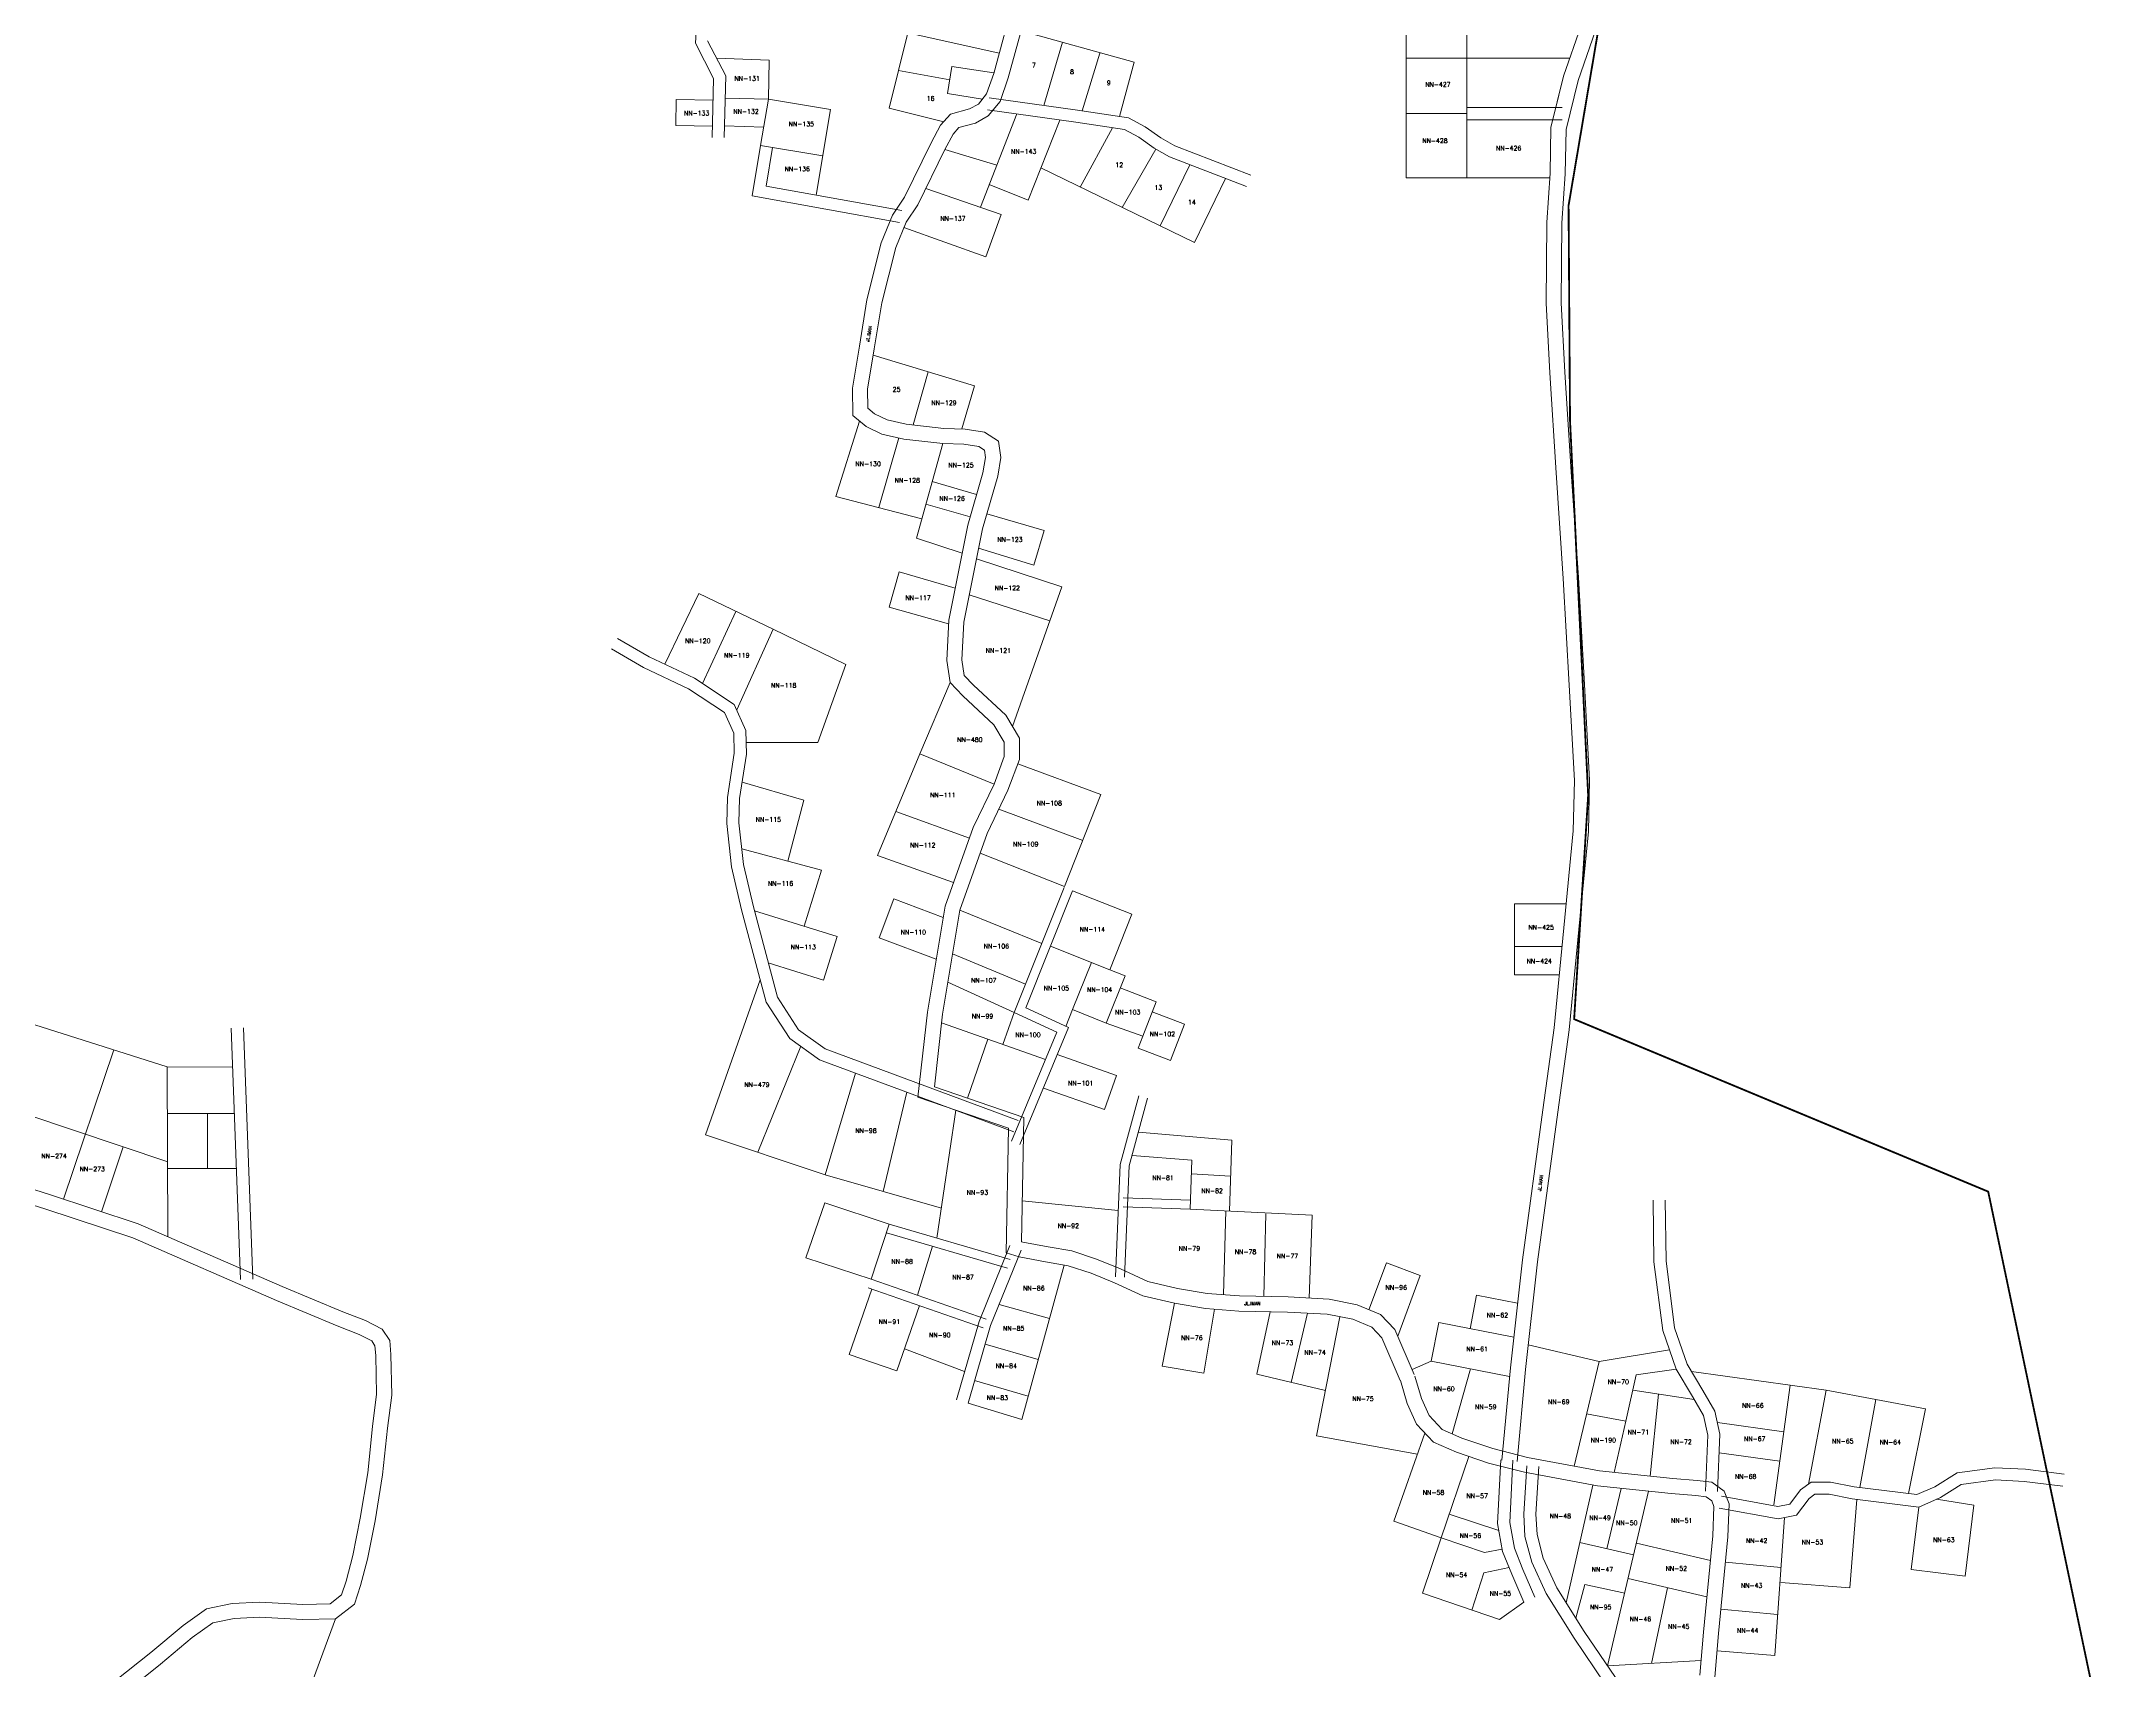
# Model space of a CAD drawing. Header units: millimetres. Extents: x 1060 to 24323, y -9832 to -6451.
# Drawn here: x 22349 to 23034, y -8820 to -8282 of the extents above; entities that cross this region are included whole.
import ezdxf
from ezdxf.enums import TextEntityAlignment as Align

# ---------------------------------------------------------------- set-up
doc = ezdxf.new("R2010")
doc.units = ezdxf.units.MM
doc.linetypes.add('HIDDEN', pattern=[9.525, 6.35, -3.175])
for name, color, linetype, lineweight in [('Basic Map', 105, 'Continuous', 15), ('Garis Jalan', 225, 'Continuous', 15), ('Home Number', 6, 'Continuous', 5), ('JALAN', 7, 'Continuous', 25)]:
    doc.layers.add(name, color=color, linetype=linetype, lineweight=lineweight)
doc.layers.add('BATAS', color=7, linetype='Continuous', plot=False)
doc.styles.get("Standard").update_dxf_attribs({"font": 'simplex.shx'})

msp = doc.modelspace()

# ---------------------------------------------------------------- linework, layer by layer
at = {"layer": 'Basic Map'}
for points in [[(22799.86, -8287.11), (22799.86, -8268.18)], [(22819.94, -8284.92), (22819.94, -8268.18)], [(22647.24, -8308.41), (22629.2, -8303.97), (22635.32, -8279.06), (22665.55, -8285.76)], [(22672.75, -8278.37), (22710.13, -8288.76), (22705.2, -8306.69)], [(22589.33, -8300.92), (22589.62, -8288.08), (22572.26, -8287.43)], [(22686.39, -8282.16), (22680.21, -8303.05)], [(22698.72, -8285.81), (22692.9, -8304.85)], [(22799.86, -8283.35), (22799.86, -8326.97)], [(22799.86, -8287.42), (22853.91, -8287.42)], [(22819.94, -8284.92), (22819.94, -8326.97)], [(22649.2, -8294.62), (22632.26, -8291.52)], [(22660.02, -8300.9), (22648.5, -8299.12), (22649.89, -8290.13), (22663.77, -8292.28)], [(22570.87, -8309.9), (22558.73, -8309.62), (22558.93, -8301.04), (22571.06, -8301.33)], [(22589.33, -8300.92), (22575.07, -8300.6)], [(22586.78, -8316.27), (22589.33, -8300.92), (22609.85, -8304.34), (22605.14, -8332.62)], [(22659.36, -8336.62), (22671.37, -8305.84)], [(22662.26, -8329.17), (22675.04, -8334.28), (22685.53, -8307.84)], [(22819.94, -8305.73), (22799.86, -8305.73)], [(22574.87, -8309.76), (22587.79, -8310.16)], [(22692.27, -8330), (22702.89, -8310.39)], [(22586.78, -8316.27), (22607.29, -8319.69)], [(22664.77, -8322.74), (22647.54, -8317.62)], [(22706.14, -8336.73), (22717.22, -8317.43)], [(22679.24, -8323.67), (22730, -8348.31), (22740.2, -8327.1)], [(22718.68, -8342.82), (22728.42, -8322.59)], [(22799.86, -8326.97), (22847.26, -8326.97)], [(22634.07, -8343.31), (22661.13, -8353.05), (22666.2, -8338.98), (22641.31, -8330.4)], [(22623.95, -8385.42), (22657.38, -8395.62), (22653.24, -8409.83)], [(22642.05, -8390.94), (22637.12, -8408.5)], [(22640, -8439.47), (22611.65, -8432.17), (22619.42, -8407.23)], [(22625.82, -8435.82), (22632.4, -8412.81)], [(22646.9, -8414.68), (22638.22, -8445.85), (22653.32, -8450.81)], [(22643.4, -8427.23), (22658.09, -8431.47)], [(22641.33, -8434.68), (22655.95, -8438.9)], [(22661.46, -8437.83), (22680.35, -8443.33), (22676.93, -8454.83), (22658.74, -8449.22)], [(22648.82, -8474.17), (22629.22, -8468.62), (22632.5, -8457.01), (22651.01, -8462.36)], [(22669.97, -8508.12), (22686.17, -8461.97), (22658.03, -8452.76)], [(22555.1, -8487.5), (22566.36, -8464.17), (22590.86, -8475.98), (22578.87, -8502.57)], [(22682.23, -8473.21), (22655.66, -8464.61)], [(22578.61, -8470.07), (22567.63, -8493.91)], [(22590.86, -8475.98), (22614.87, -8487.56), (22605.68, -8513.4), (22582, -8513.3)], [(22639.35, -8517.11), (22649.29, -8493.49)], [(22650.44, -8559.6), (22625.3, -8550.65), (22639.35, -8517.11), (22663.82, -8527.11)], [(22595.77, -8552.53), (22601.05, -8532.41), (22580.66, -8526.44)], [(22659.27, -8549.85), (22687.05, -8560.9), (22699.12, -8530.54), (22671.67, -8520.34)], [(22631.36, -8536.17), (22655.72, -8544.94)], [(22693.09, -8545.72), (22665.45, -8535.31)], [(22601.14, -8574), (22606.84, -8555.5), (22580.53, -8548.45)], [(22644.75, -8584.9), (22625.91, -8577.81), (22630.74, -8564.96), (22647.01, -8571.17)], [(22689.73, -8562.28), (22709.31, -8570.06), (22702.02, -8588.4), (22682.44, -8580.61)], [(22835.64, -8566.65), (22852.7, -8566.65)], [(22835.64, -8566.65), (22835.64, -8590.08)], [(22584.74, -8568.9), (22612, -8577.37), (22607.52, -8591.82), (22589.3, -8586.07)], [(22679.55, -8579.75), (22652.49, -8568.66)], [(22835.64, -8580.65), (22851.35, -8580.65)], [(22674.22, -8593.16), (22650.11, -8583.13)], [(22702.02, -8588.4), (22707.08, -8590.41), (22700.89, -8605.97), (22689.78, -8601.5), (22695.95, -8585.98)], [(22586.66, -8591.71), (22568.56, -8642.87)], [(22670.49, -8602.53), (22648.57, -8592.48)], [(22705.51, -8594.36), (22717.35, -8598.93), (22712.97, -8610.27), (22700.89, -8605.97)], [(22835.64, -8590.08), (22850.44, -8590.08)], [(22390.91, -8620.45), (22326.31, -8599.94)], [(22689.78, -8601.5), (22687.57, -8607.06)], [(22716.06, -8602.26), (22726.72, -8606.37), (22722.11, -8618.32), (22711.45, -8614.22), (22712.97, -8610.27)], [(22251, -8604.83), (22391.04, -8651.79)], [(22646.5, -8605.87), (22680.76, -8618.03)], [(22670.49, -8602.53), (22666.76, -8613.05)], [(22356.68, -8664.14), (22373.22, -8614.83)], [(22600.01, -8613.66), (22585.81, -8648.62)], [(22661.8, -8611.29), (22655.06, -8630.76)], [(22390.91, -8620.45), (22391.13, -8676.53)], [(22390.91, -8620.45), (22412.49, -8620.51)], [(22618.09, -8622.5), (22608.13, -8656.06), (22646.43, -8667.06)], [(22680.1, -8627.45), (22700.3, -8634.55), (22704.25, -8623.3), (22684.68, -8616.41)], [(22635.02, -8628.78), (22627.28, -8661.56)], [(22390.97, -8635.8), (22413.06, -8635.8)], [(22404.19, -8635.8), (22404.19, -8653.98)], [(22651.25, -8634.73), (22644.96, -8676.97)], [(22608.13, -8656.06), (22568.56, -8642.87)], [(22711.49, -8641.95), (22742.31, -8644.59), (22741.51, -8668.08)], [(22369.16, -8668.25), (22376.33, -8646.86)], [(22729.12, -8651.26), (22709.38, -8649.74)], [(22391.04, -8653.98), (22413.74, -8653.98)], [(22729.12, -8651.26), (22728.57, -8667.43)], [(22741.91, -8656.55), (22728.97, -8655.78)], [(22673.16, -8664.62), (22704.84, -8667.9)], [(22728.57, -8667.43), (22768.83, -8669.45), (22767.9, -8696.77)], [(22740.33, -8668.02), (22739.56, -8695.64)], [(22753.52, -8668.93), (22752.94, -8696.22)], [(22643.53, -8679.68), (22638.52, -8695.82)], [(22687.02, -8685.88), (22672.99, -8736.84), (22655.25, -8731.52)], [(22787.56, -8700.61), (22793.37, -8685.16), (22804.46, -8689.33), (22797.09, -8709.39)], [(22623.5, -8693.79), (22616.01, -8715.37), (22631.73, -8720.83), (22639.22, -8699.24)], [(22820.98, -8706.88), (22823.13, -8695.82), (22836.66, -8698.46)], [(22682.15, -8703.55), (22665.47, -8698.9)], [(22736.61, -8700.42), (22733.05, -8721.52), (22719.28, -8719.2), (22723.41, -8698.48)], [(22773.22, -8727.33), (22750.6, -8721.87), (22754.98, -8701.27)], [(22761.91, -8724.6), (22767.26, -8701.74)], [(22778.03, -8702.95), (22770.28, -8742.21), (22803.62, -8748.28)], [(22834.03, -8722.69), (22808.18, -8717.64), (22810.68, -8704.87), (22835.41, -8709.71)], [(22634.27, -8713.51), (22654.12, -8720.99)], [(22678.44, -8717.05), (22660.88, -8711.99)], [(22808.18, -8717.64), (22801.81, -8720.38)], [(22840.17, -8712.19), (22863.55, -8717.72), (22855.31, -8752.27)], [(22863.55, -8717.72), (22886.77, -8713.87)], [(22675.12, -8729.11), (22657.42, -8724)], [(22821.1, -8720.16), (22815.05, -8741.6)], [(22872.39, -8737.36), (22875.84, -8722.09), (22888.98, -8720.28)], [(22938.55, -8727.13), (22894.05, -8720.98)], [(22921.28, -8764.98), (22926.68, -8725.49)], [(22874.68, -8727.22), (22894.94, -8730.31)], [(22883.19, -8728.51), (22880.38, -8755.56)], [(22932.65, -8758.2), (22938.55, -8727.13), (22971.28, -8733.34), (22965.75, -8761.32)], [(22954.92, -8730.23), (22949.6, -8759.36)], [(22859.43, -8734.99), (22872.39, -8737.36), (22868.55, -8754.33)], [(22902.62, -8737.9), (22924.59, -8740.88)], [(22806.05, -8741.37), (22795.85, -8770.41), (22811.45, -8775.89), (22820.56, -8749.08)], [(22903.21, -8747.92), (22923.27, -8750.63)], [(22861.55, -8758.52), (22852.73, -8797.41)], [(22866.11, -8779.53), (22870.89, -8759.6)], [(22879.92, -8760.54), (22866.36, -8818.23)], [(22923.61, -8790.64), (22946.39, -8792.39), (22948.63, -8763.27)], [(22969.09, -8765.75), (22966.59, -8786.41), (22984.42, -8788.56), (22987.24, -8765.18), (22974.91, -8763.18)], [(22814.1, -8768.1), (22830.49, -8773.5)], [(22902.52, -8813.26), (22921.53, -8814.82), (22924.75, -8769.21)], [(22811.45, -8775.89), (22805.23, -8794.2), (22830.66, -8802.84), (22838.73, -8797.12)], [(22811.45, -8775.89), (22825.79, -8780.76), (22831.6, -8779.72)], [(22874.98, -8781.54), (22857.24, -8777.51)], [(22875.9, -8777.66), (22900.33, -8783.37)], [(22821.57, -8799.76), (22825.48, -8787.5), (22833.85, -8785.75)], [(22923.58, -8785.74), (22905.3, -8783.96)], [(22872.02, -8794.16), (22858.82, -8791.37), (22855.9, -8802.48)], [(22873.14, -8789.39), (22899.15, -8795.42)], [(22886.15, -8792.4), (22880.91, -8817.37)], [(22922.49, -8801.26), (22903.79, -8799.43)], [(22409.86, -8901.68), (22446.45, -8802.68)], [(22866.36, -8818.23), (22897.25, -8816.4)]]:
    msp.add_lwpolyline(points, dxfattribs=at)
msp.add_lwpolyline([(22629.16, -8672.34), (22623.21, -8690.51), (22601.73, -8683.47), (22608.01, -8665.38)], close=True, dxfattribs=at)
at = {"layer": 'BATAS', "color": 1, "linetype": 'HIDDEN', "const_width": 0.6}
msp.add_lwpolyline([(22292.53, -8198.57), (22114.62, -8312.91), (21783.81, -8242.14), (21763.23, -8456.52), (21864.03, -8494.9), (21885.76, -8794.44), (22019.89, -8960.65), (22577.35, -9148.88), (22791.83, -9088.05), (22941.27, -9045.62), (23033.41, -8858.9), (22992.02, -8661.63), (22855.33, -8604.69), (22859.96, -8530.8), (22853.97, -8407.03), (22853.49, -8336.07), (22863.2, -8278.65)], dxfattribs=at)
at = {"layer": 'Garis Jalan'}
for p, q in [((22566.71, -8259.48), (22565.22, -8282.49)), ((22663.73, -8292.43), (22672.12, -8261.69)), ((22668.51, -8293.9), (22676.99, -8262.83)), ((22851.83, -8293.37), (22857.68, -8276.59)), ((22856.63, -8294.79), (22862.38, -8278.29)), ((22565.22, -8282.49), (22571.22, -8294.15)), ((22569.28, -8281.65), (22575.24, -8293.22)), ((22571.22, -8294.15), (22570.78, -8313.56)), ((22575.24, -8293.22), (22574.78, -8313.64)), ((22661.37, -8299.23), (22663.73, -8292.43)), ((22665.81, -8301.7), (22668.51, -8293.9)), ((22847.68, -8310.26), (22851.83, -8293.37)), ((22658.66, -8302.57), (22661.37, -8299.23)), ((22662.22, -8300.51), (22691.38, -8304.63)), ((22852.67, -8310.92), (22856.63, -8294.79)), ((22646.19, -8309.57), (22649.46, -8305.93)), ((22649.46, -8305.93), (22655.76, -8304.17)), ((22655.76, -8304.17), (22658.66, -8302.57)), ((22657.66, -8308.83), (22661.93, -8306.48)), ((22661.67, -8304.47), (22690.81, -8308.59)), ((22661.93, -8306.48), (22665.81, -8301.7)), ((22691.38, -8304.63), (22708.21, -8307.14)), ((22708.21, -8307.14), (22713.74, -8310.08)), ((22819.94, -8303.73), (22851.37, -8303.73)), ((22819.94, -8307.73), (22851.37, -8307.73)), ((22643.09, -8315.34), (22646.19, -8309.57)), ((22647.54, -8317.62), (22650.31, -8312.47)), ((22650.31, -8312.47), (22652.21, -8310.35)), ((22652.21, -8310.35), (22657.66, -8308.83)), ((22690.81, -8308.59), (22706.94, -8311)), ((22706.94, -8311), (22711.63, -8313.49)), ((22711.63, -8313.49), (22716.71, -8317.14)), ((22713.74, -8310.08), (22718.88, -8313.77)), ((22718.88, -8313.77), (22723.47, -8316.41)), ((22847.37, -8325.39), (22847.68, -8310.26)), ((22852.36, -8325.61), (22852.67, -8310.92)), ((22584.01, -8332.86), (22586.78, -8316.27)), ((22588.6, -8329.63), (22590.72, -8316.92)), ((22634.31, -8333.35), (22643.09, -8315.34)), ((22638.65, -8335.86), (22647.54, -8317.62)), ((22716.71, -8317.14), (22721.74, -8320.03)), ((22721.74, -8320.03), (22747.16, -8329.76)), ((22723.47, -8316.41), (22748.59, -8326.02)), ((22846.27, -8341.72), (22847.37, -8325.39)), ((22851.26, -8341.91), (22852.36, -8325.61)), ((22632.67, -8341.68), (22584.01, -8332.86)), ((22633.39, -8337.74), (22588.6, -8329.63)), ((22630.34, -8339.22), (22634.31, -8333.35)), ((22626.62, -8348.37), (22630.34, -8339.22)), ((22631.38, -8349.93), (22634.78, -8341.59)), ((22634.78, -8341.59), (22638.65, -8335.86)), ((22846.08, -8368.31), (22846.27, -8341.72)), ((22851.08, -8368.2), (22851.26, -8341.91)), ((22621.88, -8367.22), (22626.62, -8348.37)), ((22626.78, -8368.24), (22631.38, -8349.93)), ((22619.37, -8382.54), (22621.88, -8367.22)), ((22624.3, -8383.36), (22626.78, -8368.24)), ((22847.26, -8391.32), (22846.08, -8368.31)), ((22852.25, -8391.03), (22851.08, -8368.2)), ((22617.05, -8396.34), (22619.37, -8382.54)), ((22622.06, -8396.72), (22624.3, -8383.36)), ((22617.19, -8405.44), (22617.05, -8396.34)), ((22622.16, -8403.02), (22622.06, -8396.72)), ((22849.42, -8424.35), (22847.26, -8391.32)), ((22854.4, -8424.03), (22852.25, -8391.03)), ((22624.35, -8404.79), (22622.16, -8403.02)), ((22621.65, -8409.03), (22617.19, -8405.44)), ((22626.83, -8411.56), (22621.65, -8409.03)), ((22628.5, -8406.81), (22624.35, -8404.79)), ((22634.85, -8408.23), (22628.5, -8406.81)), ((22647.25, -8409.69), (22634.85, -8408.23)), ((22654.32, -8409.86), (22647.25, -8409.69)), ((22660.69, -8410.9), (22654.32, -8409.86)), ((22634.01, -8413.17), (22626.83, -8411.56)), ((22646.9, -8414.68), (22634.01, -8413.17)), ((22653.85, -8414.85), (22646.9, -8414.68)), ((22658.84, -8415.66), (22653.85, -8414.85)), ((22660.64, -8416.85), (22658.84, -8415.66)), ((22661, -8419.23), (22660.64, -8416.85)), ((22665.26, -8413.89), (22660.69, -8410.9)), ((22666.06, -8419.27), (22665.26, -8413.89)), ((22655.16, -8441.62), (22660.16, -8424.32)), ((22660.16, -8424.32), (22661, -8419.23)), ((22665.05, -8425.42), (22666.06, -8419.27)), ((22851.75, -8459.22), (22849.42, -8424.35)), ((22856.74, -8458.92), (22854.4, -8424.03)), ((22660.03, -8442.81), (22665.05, -8425.42)), ((22648.88, -8472.98), (22655.16, -8441.62)), ((22653.86, -8473.6), (22660.03, -8442.81)), ((22853.71, -8494.46), (22851.75, -8459.22)), ((22858.7, -8494.18), (22856.74, -8458.92)), ((22550, -8485.08), (22539.55, -8479)), ((22648.22, -8486.29), (22648.88, -8472.98)), ((22653.23, -8486.05), (22653.86, -8473.6)), ((22548.13, -8488.62), (22537.53, -8482.45)), ((22564.97, -8492.16), (22550, -8485.08)), ((22654, -8491.19), (22653.23, -8486.05)), ((22563, -8495.65), (22548.13, -8488.62)), ((22578.06, -8500.77), (22564.97, -8492.16)), ((22649.29, -8493.49), (22648.22, -8486.29)), ((22657.08, -8494.42), (22654, -8491.19)), ((22574.89, -8503.47), (22563, -8495.65)), ((22653.57, -8497.98), (22649.29, -8493.49)), ((22663.79, -8507.48), (22653.57, -8497.98)), ((22667.73, -8504.32), (22657.08, -8494.42)), ((22855.41, -8525.86), (22853.71, -8494.46)), ((22860.41, -8525.78), (22858.7, -8494.18)), ((22577.95, -8510.31), (22574.89, -8503.47)), ((22581.94, -8509.42), (22578.06, -8500.77)), ((22672.2, -8511.91), (22667.73, -8504.32)), ((22578.06, -8516.9), (22577.95, -8510.31)), ((22582.06, -8517.17), (22581.94, -8509.42)), ((22667.2, -8513.28), (22663.79, -8507.48)), ((22667.2, -8518.01), (22667.2, -8513.28)), ((22672.2, -8518.91), (22672.2, -8511.91)), ((22575.84, -8531.49), (22578.06, -8516.9)), ((22579.84, -8531.84), (22582.06, -8517.17)), ((22663.82, -8527.11), (22667.2, -8518.01)), ((22668.43, -8529.06), (22672.2, -8518.91)), ((22656.98, -8541.44), (22663.82, -8527.11)), ((22855.02, -8542.49), (22855.41, -8525.86)), ((22860.02, -8542.78), (22860.41, -8525.78)), ((22575.61, -8540.04), (22575.84, -8531.49)), ((22579.61, -8539.88), (22579.84, -8531.84)), ((22661.6, -8543.37), (22668.43, -8529.06)), ((22577.13, -8554.35), (22575.61, -8540.04)), ((22581.08, -8553.68), (22579.61, -8539.88)), ((22647.64, -8567.39), (22656.98, -8541.44)), ((22652.49, -8568.66), (22661.6, -8543.37)), ((22851.94, -8574.58), (22855.02, -8542.49)), ((22856.92, -8575.06), (22860.02, -8542.78)), ((22580.51, -8568.56), (22577.13, -8554.35)), ((22584.39, -8567.58), (22581.08, -8553.68)), ((22670.49, -8602.53), (22686.94, -8561.17)), ((22592.31, -8597.43), (22584.39, -8567.58)), ((22641.86, -8602.4), (22647.64, -8567.39)), ((22674.33, -8600.99), (22689.73, -8562.28)), ((22588.61, -8599.07), (22580.51, -8568.56)), ((22646.81, -8603.09), (22652.49, -8568.66)), ((22848.74, -8607.58), (22851.94, -8574.58)), ((22853.71, -8608.16), (22856.92, -8575.06)), ((22596.36, -8611.05), (22588.61, -8599.07)), ((22599.3, -8608.24), (22592.31, -8597.43)), ((22638.71, -8630.39), (22641.86, -8602.4)), ((22688.4, -8607.44), (22674.33, -8600.99)), ((22415.1, -8690.65), (22412.01, -8607.66)), ((22419.1, -8690.5), (22416.01, -8607.51)), ((22608.1, -8614.53), (22599.3, -8608.24)), ((22644.13, -8626.98), (22646.81, -8603.09)), ((22669.6, -8644.92), (22684.52, -8608.96)), ((22684.52, -8608.96), (22670.49, -8602.53)), ((22672.38, -8646.07), (22688.4, -8607.44)), ((22845.04, -8634.67), (22848.74, -8607.58)), ((22850, -8635.35), (22853.71, -8608.16)), ((22606.2, -8618.1), (22596.36, -8611.05)), ((22671.78, -8638.14), (22608.1, -8614.53)), ((22670.39, -8641.89), (22606.2, -8618.1)), ((22673.63, -8637.19), (22644.13, -8626.98)), ((22668.57, -8640.73), (22638.71, -8630.39)), ((22705.47, -8652.69), (22711.63, -8629.97)), ((22708.46, -8653.15), (22714.52, -8630.75)), ((22838.25, -8684.19), (22845.04, -8634.67)), ((22843.21, -8684.81), (22850, -8635.35)), ((22667.87, -8681.81), (22668.57, -8640.73)), ((22672.93, -8678.17), (22673.63, -8637.19)), ((22334.04, -8656.87), (22351.99, -8662.6)), ((22703.92, -8689.78), (22705.47, -8652.69)), ((22706.92, -8689.9), (22708.46, -8653.15)), ((22332.48, -8661.62), (22350.45, -8667.36)), ((22351.99, -8662.6), (22381.27, -8672.23)), ((22706.5, -8663.68), (22728.67, -8664.44)), ((22350.45, -8667.36), (22379.49, -8676.9)), ((22706.4, -8666.68), (22728.57, -8667.43)), ((22881.68, -8684.77), (22881.43, -8664.49)), ((22885.68, -8684.5), (22885.43, -8664.44)), ((22379.49, -8676.9), (22426.9, -8697.57)), ((22381.27, -8672.23), (22428.86, -8692.97)), ((22668.32, -8686.95), (22628.31, -8675.22)), ((22669.17, -8684.07), (22629.16, -8672.34)), ((22669.07, -8679.41), (22658.89, -8704.48)), ((22672.77, -8680.91), (22662.67, -8705.79)), ((22672.09, -8683.15), (22667.87, -8681.81)), ((22680.8, -8684.81), (22672.09, -8683.15)), ((22673.32, -8678.29), (22672.93, -8678.17)), ((22681.69, -8679.89), (22673.32, -8678.29)), ((22689.5, -8681.23), (22681.69, -8679.89)), ((22697.67, -8683.9), (22689.5, -8681.23)), ((22705.53, -8687.15), (22697.67, -8683.9)), ((22834.29, -8719.79), (22838.25, -8684.19)), ((22888.48, -8706.55), (22885.68, -8684.5)), ((22661.27, -8703.72), (22623.21, -8690.51)), ((22688.3, -8686.1), (22680.8, -8684.81)), ((22695.94, -8688.59), (22688.3, -8686.1)), ((22703.55, -8691.74), (22695.94, -8688.59)), ((22714.59, -8691.25), (22705.53, -8687.15)), ((22724.4, -8693.58), (22714.59, -8691.25)), ((22839.27, -8720.3), (22843.21, -8684.81)), ((22884.57, -8707.46), (22881.68, -8684.77)), ((22426.9, -8697.57), (22446.98, -8705.93)), ((22428.86, -8692.97), (22448.85, -8701.29)), ((22660.29, -8706.55), (22622.22, -8693.34)), ((22712.97, -8696), (22703.55, -8691.74)), ((22723.41, -8698.48), (22712.97, -8696)), ((22734.22, -8695.22), (22724.4, -8693.58)), ((22744.9, -8696.05), (22734.22, -8695.22)), ((22760.88, -8696.39), (22744.9, -8696.05)), ((22774.47, -8697.13), (22760.88, -8696.39)), ((22783.7, -8698.99), (22774.47, -8697.13)), ((22448.85, -8701.29), (22456.35, -8704.22)), ((22456.35, -8704.22), (22461.8, -8707.09)), ((22658.89, -8704.48), (22651.4, -8730.41)), ((22733.61, -8700.19), (22723.41, -8698.48)), ((22744.65, -8701.05), (22733.61, -8700.19)), ((22760.69, -8701.38), (22744.65, -8701.05)), ((22773.84, -8702.1), (22760.69, -8701.38)), ((22782.22, -8703.79), (22773.84, -8702.1)), ((22788.54, -8706.43), (22782.22, -8703.79)), ((22791.43, -8702.22), (22783.7, -8698.99)), ((22796.1, -8707.1), (22791.43, -8702.22)), ((22446.98, -8705.93), (22454.27, -8708.78)), ((22454.27, -8708.78), (22458.38, -8710.94)), ((22458.38, -8710.94), (22459.45, -8712.51)), ((22461.8, -8707.09), (22464.32, -8710.76)), ((22464.32, -8710.76), (22464.74, -8715.44)), ((22662.67, -8705.79), (22655.25, -8731.52)), ((22791.87, -8709.91), (22788.54, -8706.43)), ((22797.94, -8724.02), (22791.87, -8709.91)), ((22802.53, -8722.04), (22796.1, -8707.1)), ((22888.98, -8720.28), (22884.57, -8707.46)), ((22892.62, -8718.59), (22888.48, -8706.55)), ((22459.45, -8712.51), (22459.74, -8715.72)), ((22459.74, -8715.72), (22459.99, -8728.53)), ((22464.74, -8715.44), (22464.99, -8728.79)), ((22897.81, -8727.28), (22892.62, -8718.59)), ((22800.26, -8731.62), (22797.98, -8724.03)), ((22804.96, -8729.89), (22802.76, -8722.59)), ((22831.49, -8750.24), (22834.29, -8719.79)), ((22836.47, -8750.7), (22839.27, -8720.3)), ((22894.36, -8729.31), (22888.98, -8720.28)), ((22459.99, -8728.53), (22458.67, -8739.15)), ((22464.99, -8728.79), (22463.64, -8739.72)), ((22803.24, -8738.4), (22800.26, -8731.62)), ((22807.47, -8735.59), (22804.96, -8729.89)), ((22898.01, -8735.56), (22894.36, -8729.31)), ((22901.78, -8734.09), (22897.81, -8727.28)), ((22458.67, -8739.15), (22457.05, -8754.51)), ((22808.86, -8744.35), (22803.24, -8738.4)), ((22811.8, -8740.18), (22807.47, -8735.59)), ((22899.44, -8742.07), (22898.01, -8735.56)), ((22903.46, -8741.72), (22901.78, -8734.09)), ((22463.64, -8739.72), (22462, -8755.18)), ((22816.49, -8747.7), (22808.86, -8744.35)), ((22818.3, -8743.03), (22811.8, -8740.18)), ((22828.45, -8746.48), (22818.3, -8743.03)), ((22898.7, -8760.5), (22899.44, -8742.07)), ((22902.7, -8760.66), (22903.46, -8741.72)), ((22827.03, -8751.28), (22816.49, -8747.7)), ((22838.9, -8754.3), (22827.03, -8751.28)), ((22839.97, -8749.42), (22828.45, -8746.48)), ((22831.09, -8750.15), (22830.08, -8771.16)), ((22835.08, -8750.34), (22834.09, -8770.91)), ((22839.68, -8752.16), (22838.71, -8768.07)), ((22863.74, -8753.84), (22839.97, -8749.42)), ((22843.67, -8752.4), (22842.71, -8768.08)), ((22981.75, -8754.51), (22994.26, -8752.8)), ((22994.26, -8752.8), (23004.29, -8753.31)), ((22457.05, -8754.51), (22454.58, -8769.43)), ((22462, -8755.18), (22459.5, -8770.32)), ((22863.03, -8758.79), (22838.9, -8754.3)), ((22887.41, -8761.32), (22863.03, -8758.79)), ((22887.86, -8756.34), (22863.74, -8753.84)), ((22895.95, -8756.99), (22887.86, -8756.34)), ((22900.82, -8757.56), (22895.95, -8756.99)), ((22904.85, -8760.54), (22900.82, -8757.56)), ((22930.04, -8760.06), (22933.55, -8757.56)), ((22933.55, -8757.56), (22939.94, -8757.56)), ((22939.94, -8757.56), (22947.79, -8759.14)), ((22947.79, -8759.14), (22968.48, -8761.65)), ((22968.48, -8761.65), (22974.37, -8759.04)), ((22974.37, -8759.04), (22981.75, -8754.51)), ((22976.23, -8762.59), (22983.13, -8758.36)), ((22983.13, -8758.36), (22994.43, -8756.81)), ((22994.43, -8756.81), (23003.94, -8757.3)), ((23003.94, -8757.3), (23016.64, -8758.92)), ((23004.29, -8753.31), (23017.14, -8754.95)), ((22895.46, -8761.96), (22887.41, -8761.32)), ((22898.92, -8762.37), (22895.46, -8761.96)), ((22900.73, -8763.71), (22898.92, -8762.37)), ((22901.47, -8765.54), (22900.73, -8763.71)), ((22901.13, -8775.22), (22901.47, -8765.54)), ((22903.24, -8766.1), (22922.65, -8769.64)), ((22903.95, -8762.17), (22922.61, -8765.56)), ((22906.5, -8764.66), (22904.85, -8760.54)), ((22906.12, -8775.55), (22906.5, -8764.66)), ((22922.61, -8765.56), (22926.49, -8764.78)), ((22926.49, -8764.78), (22930.04, -8760.06)), ((22928.77, -8768.4), (22932.87, -8762.96)), ((22932.87, -8762.96), (22934.83, -8761.56)), ((22934.83, -8761.56), (22939.54, -8761.56)), ((22939.54, -8761.56), (22947.15, -8763.1)), ((22947.15, -8763.1), (22969.09, -8765.75)), ((22969.09, -8765.75), (22976.23, -8762.59)), ((22454.58, -8769.43), (22452.14, -8781.8)), ((22459.5, -8770.32), (22457.02, -8782.93)), ((22830.08, -8771.16), (22831.72, -8780.4)), ((22834.09, -8770.91), (22835.59, -8779.3)), ((22838.71, -8768.07), (22839.1, -8775.44)), ((22842.71, -8768.08), (22843.07, -8774.81)), ((22922.65, -8769.64), (22928.77, -8768.4)), ((22835.59, -8779.3), (22838.4, -8786.36)), ((22839.1, -8775.44), (22841.37, -8783.98)), ((22843.07, -8774.81), (22845.15, -8782.62)), ((22898.01, -8807.11), (22901.13, -8775.22)), ((22902.99, -8807.56), (22906.12, -8775.55)), ((22452.14, -8781.8), (22449.91, -8790.23)), ((22457.02, -8782.93), (22454.71, -8791.66)), ((22831.72, -8780.4), (22834.71, -8787.9)), ((22838.4, -8786.36), (22842.39, -8795.52)), ((22841.37, -8783.98), (22846.07, -8794.3)), ((22845.15, -8782.62), (22849.6, -8792.4)), ((22449.91, -8790.23), (22448.39, -8794.79)), ((22454.71, -8791.66), (22452.66, -8797.8)), ((22834.71, -8787.9), (22838.73, -8797.12)), ((22849.6, -8792.4), (22858.64, -8806.87)), ((22403.84, -8799.35), (22396.1, -8804.82)), ((22412.31, -8797.57), (22403.84, -8799.35)), ((22421.41, -8797.17), (22412.31, -8797.57)), ((22435.67, -8797.89), (22421.41, -8797.17)), ((22444.67, -8797.72), (22435.67, -8797.89)), ((22448.39, -8794.79), (22444.67, -8797.72)), ((22452.66, -8797.8), (22446.45, -8802.68)), ((22846.07, -8794.3), (22855.29, -8809.05)), ((22396.1, -8804.82), (22385.5, -8813.77)), ((22405.89, -8804.03), (22399.16, -8808.78)), ((22412.94, -8802.54), (22405.89, -8804.03)), ((22421.39, -8802.17), (22412.94, -8802.54)), ((22435.59, -8802.89), (22421.39, -8802.17)), ((22446.45, -8802.68), (22435.59, -8802.89)), ((22858.64, -8806.87), (22868.97, -8822.09)), ((22896.85, -8821.25), (22898.01, -8807.11)), ((22901.8, -8821.98), (22902.99, -8807.56)), ((22385.5, -8813.77), (22373.71, -8823.13)), ((22399.16, -8808.78), (22388.67, -8817.64)), ((22855.29, -8809.05), (22865.57, -8824.2)), ((22388.67, -8817.64), (22376.95, -8826.95))]:
    msp.add_line(p, q, dxfattribs=at)
msp.add_lwpolyline([(22849.29, -8303.73), (22850.26, -8299.78)], dxfattribs=at)

# ---------------------------------------------------------------- texts
at = {"layer": 'Home Number'}
for s, p in [('NN-131', (22578.15, -8295.32, -33.1)), ('7', (22676.36, -8290.9, -33.02)), ('8', (22688.92, -8293.09, -33.02)), ('16', (22641.59, -8301.9, -33.06)), ('9', (22701.07, -8296.78, -33.01)), ('NN-427', (22806.18, -8297.3, -32.94)), ('NN-133', (22561.48, -8306.79, -33.12)), ('NN-132', (22577.78, -8306.23, -33.11)), ('NN-135', (22596.07, -8310.34, -33.1)), ('NN-428', (22805.21, -8315.86, -32.96)), ('NN-143', (22669.44, -8319.4, -33.06)), ('NN-426', (22829.55, -8318.33, -32.94)), ('NN-136', (22594.68, -8325.19, -33.12)), ('12', (22703.87, -8323.86, -33.03)), ('13', (22716.78, -8331.3, -33.03)), ('14', (22727.86, -8336.19, -33.03)), ('NN-137', (22646.07, -8341.55, -33.09)), ('25', (22630.37, -8397.98, -33.15)), ('NN-129', (22643.11, -8402.4, -33.15)), ('NN-130', (22618.09, -8422.54, -33.19)), ('NN-125', (22648.72, -8422.97, -33.17)), ('NN-128', (22631.02, -8427.99, -33.19)), ('NN-126', (22645.82, -8433.98, -33.17)), ('NN-123', (22664.88, -8447.55, -33.17)), ('NN-117', (22634.61, -8466.79, -33.22)), ('NN-122', (22664.03, -8463.55, -33.18)), ('NN-120', (22561.87, -8481.01, -33.28)), ('NN-119', (22574.73, -8485.77, -33.28)), ('NN-121', (22661.08, -8484.16, -33.2)), ('NN-118', (22590.21, -8495.69, -33.27)), ('NN-480', (22651.67, -8513.61)), ('NN-111', (22642.75, -8531.9, -33.27)), ('NN-108', (22677.89, -8534.56, -33.24)), ('NN-115', (22585.15, -8539.96, -33.32)), ('NN-112', (22636.14, -8548.43, -33.29)), ('NN-109', (22670.13, -8548.14, -33.26)), ('NN-116', (22589.18, -8561.07, -33.33)), ('NN-114', (22692.1, -8576.23, -33.27)), ('NN-425', (22840.27, -8575.59, -33.27)), ('NN-113', (22596.68, -8582.07, -33.35)), ('NN-110', (22633.02, -8577.19, -33.32)), ('NN-106', (22660.42, -8581.78, -33.3)), ('NN-424', (22839.63, -8586.76, -33.27)), ('NN-107', (22656.29, -8593.09, -33.31)), ('NN-105', (22680.25, -8595.64, -33.3)), ('NN-104', (22694.5, -8596.15, -33.29)), ('NN-103', (22703.79, -8603.56, -33.28)), ('NN-99', (22656.51, -8604.89, -33.32)), ('NN-100', (22670.84, -8611.06, -33.32)), ('NN-102', (22715.22, -8610.79, -33.29)), ('NN-479', (22581.36, -8627.52, -33.39)), ('NN-101', (22688.25, -8627.01, -33.32)), ('NN-98', (22618.01, -8642.7, -33.39)), ('NN-274', (22349.37, -8651.07, -33.61)), ('NN-273', (22361.95, -8655.36, -33.6)), ('NN-81', (22716.08, -8658.25, -33.33)), ('NN-93', (22654.8, -8663.11, -33.38)), ('NN-82', (22732.3, -8662.57, -33.32)), ('NN-92', (22684.8, -8674.13, -33.36)), ('NN-88', (22629.96, -8685.92, -33.41)), ('NN-79', (22724.79, -8681.61, -33.34)), ('NN-78', (22743.33, -8682.68, -33.33)), ('NN-77', (22757.17, -8684.07, -33.32)), ('NN-87', (22650.09, -8691.04, -33.41)), ('NN-86', (22673.45, -8694.7, -33.39)), ('NN-96', (22793.07, -8694.46, -33.31)), ('NN-91', (22625.77, -8705.77, -33.44)), ('NN-62', (22826.47, -8703.61, -33.3)), ('NN-90', (22642.4, -8710.17, -33.43)), ('NN-85', (22666.79, -8707.97, -33.41)), ('NN-76', (22725.61, -8711.08, -33.37)), ('NN-73', (22755.53, -8712.72, -33.35)), ('NN-84', (22664.33, -8720.37, -33.42)), ('NN-74', (22766.27, -8715.95, -33.35)), ('NN-61', (22819.79, -8714.79, -33.31)), ('NN-70', (22866.36, -8725.65, -33.3)), ('NN-83', (22661.39, -8730.87, -33.43)), ('NN-75', (22782.1, -8731.19, -33.35)), ('NN-60', (22808.82, -8727.93, -33.33)), ('NN-59', (22822.62, -8733.9, -33.33)), ('NN-69', (22846.71, -8732.25, -33.31)), ('NN-66', (22910.8, -8733.45, -33.28)), ('NN-190', (22860.81, -8744.91, -33.31)), ('NN-71', (22873.01, -8742.21, -33.3)), ('NN-72', (22887.09, -8745.44, -33.3)), ('NN-67', (22911.42, -8744.44, -33.29)), ('NN-65', (22940.5, -8745.2, -33.27)), ('NN-64', (22956.16, -8745.55, -33.27)), ('NN-68', (22908.41, -8756.89, -33.3)), ('NN-58', (22805.38, -8762.17, -33.37)), ('NN-57', (22819.8, -8763.27, -33.36)), ('NN-48', (22847.24, -8769.93, -33.34)), ('NN-49', (22860.36, -8770.51, -33.34)), ('NN-50', (22869.18, -8772.19, -33.33)), ('NN-51', (22887.29, -8771.42, -33.33)), ('NN-56', (22817.55, -8776.41, -33.37)), ('NN-42', (22912.03, -8778.08, -33.32)), ('NN-53', (22930.47, -8778.54, -33.31)), ('NN-63', (22973.85, -8777.81, -33.29)), ('NN-47', (22861.16, -8787.51, -33.35)), ('NN-52', (22885.52, -8787.25, -33.34)), ('NN-54', (22813, -8789.32, -33.38)), ('NN-55', (22827.45, -8795.48, -33.38)), ('NN-43', (22910.38, -8792.88, -33.33)), ('NN-95', (22860.54, -8799.98, -33.36)), ('NN-46', (22873.7, -8803.94, -33.36)), ('NN-45', (22886.32, -8806.41, -33.36)), ('NN-44', (22909.08, -8807.72, -33.35))]:
    msp.add_text(s, height=1.5, dxfattribs=at).set_placement(p, align=Align.BOTTOM_LEFT)
at = {"layer": 'JALAN', "char_height": 1.079, "attachment_point": 1}
for insert, rotation in [((22621.47, -8380.93), 78.68165), ((22843.31, -8661.33), 82.41728)]:
    msp.add_mtext_dynamic_manual_height_columns('JL.IMAN', width=16.3342, gutter_width=5.4, heights=[0], dxfattribs=dict(at, insert=insert, rotation=rotation))
at = {"layer": 'JALAN', "insert": (22746.47, -8698.05), "char_height": 1.079, "attachment_point": 1}
msp.add_mtext_dynamic_manual_height_columns('JL.IMAN', width=16.3342, gutter_width=5.4, heights=[0], dxfattribs=at)

doc.saveas('drawing.dxf')
